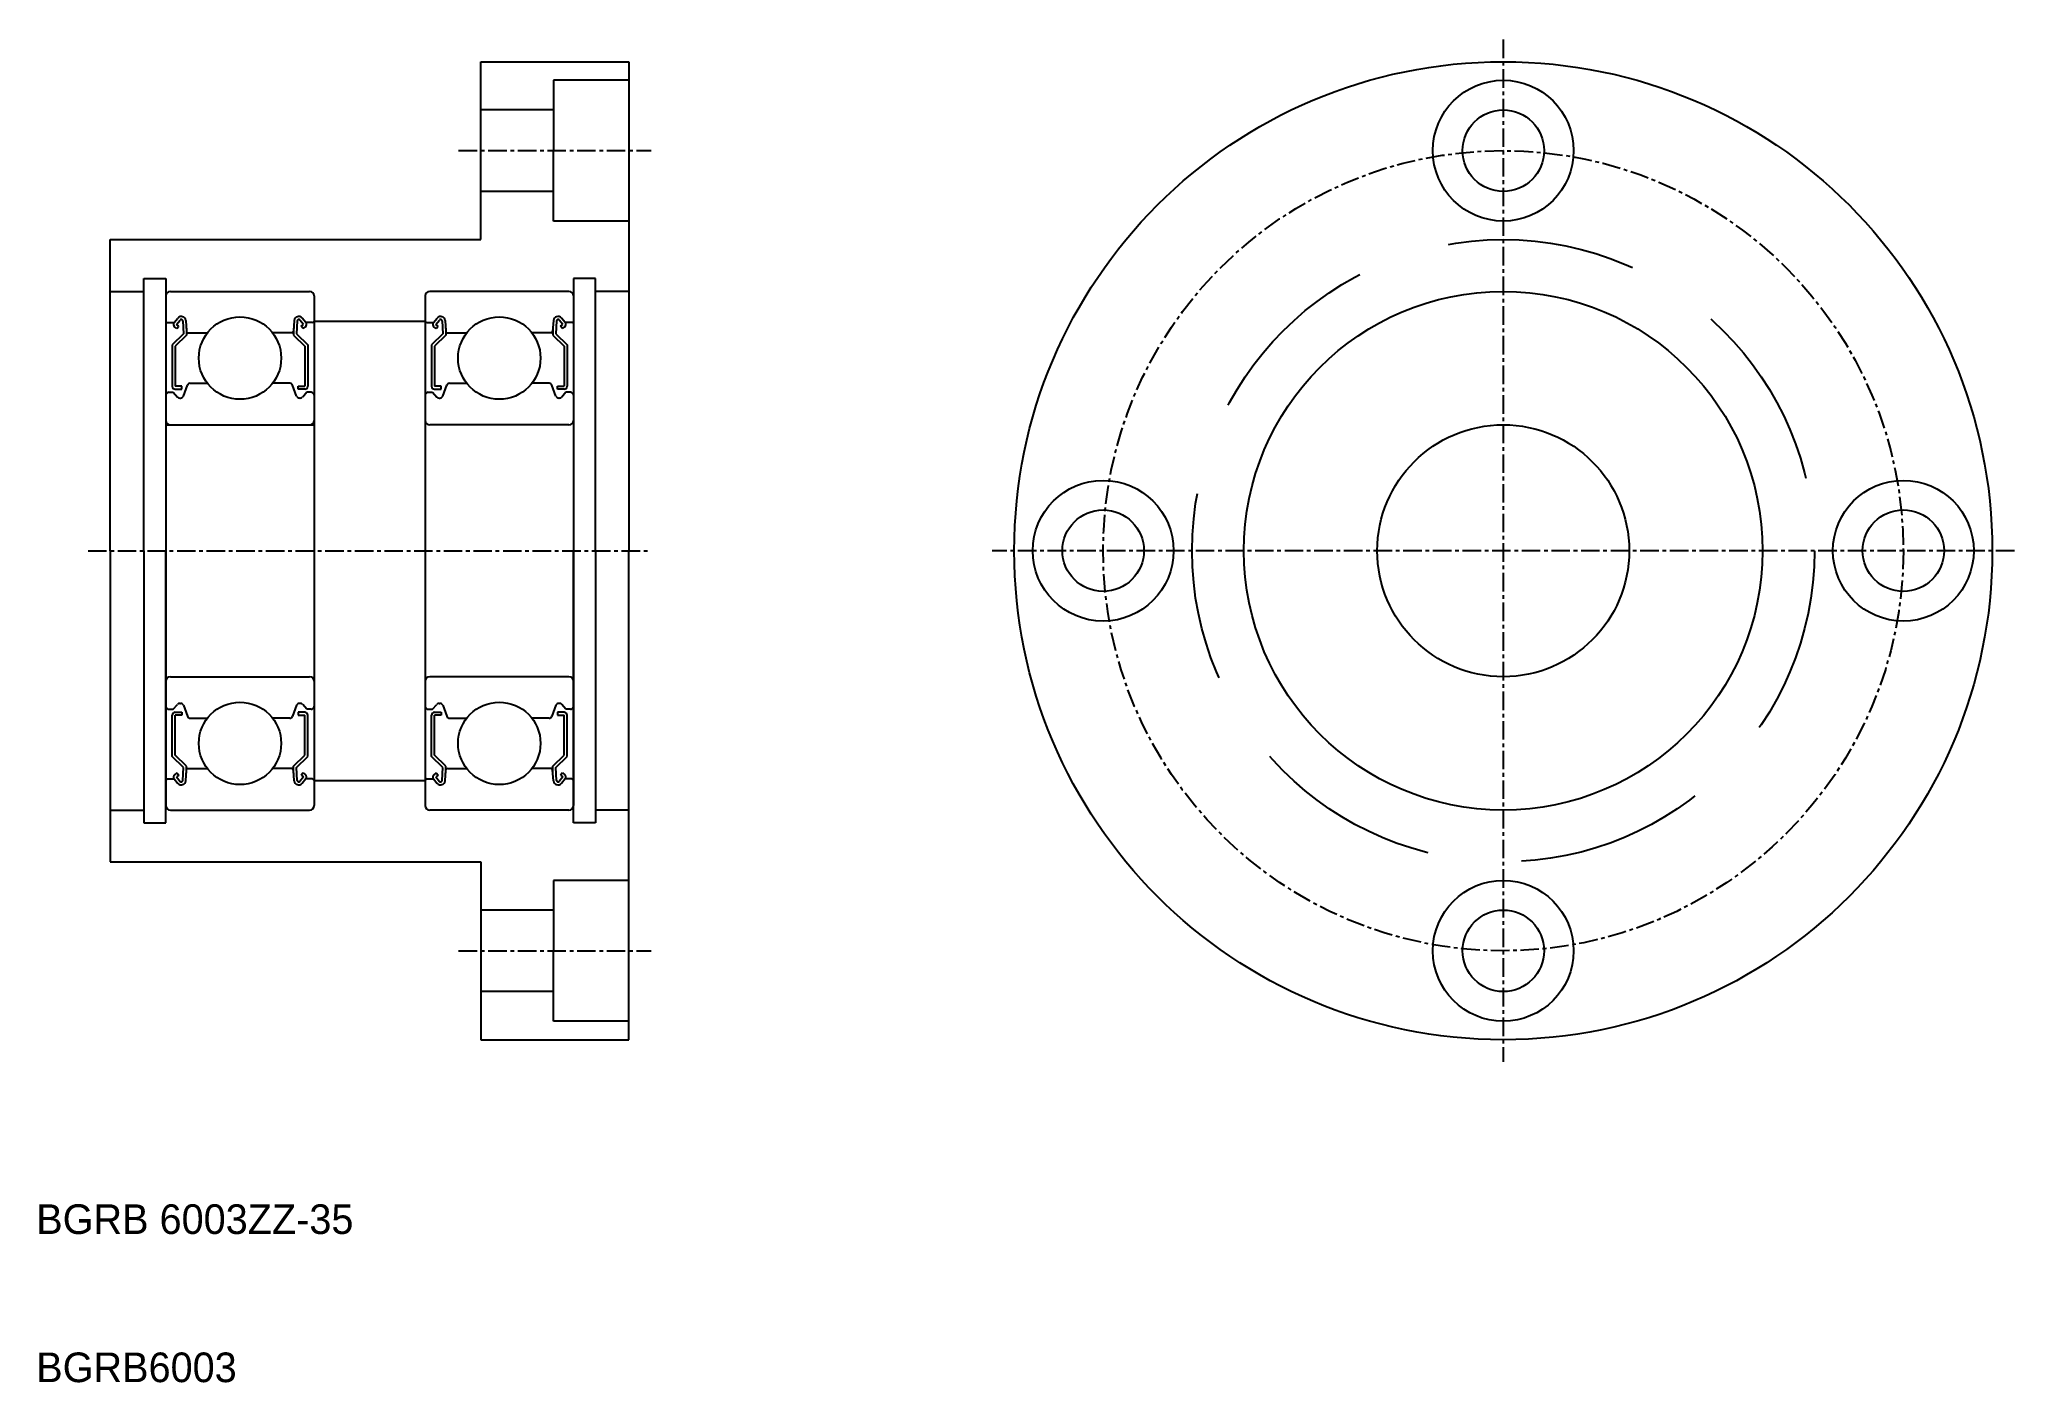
# Model space of a CAD drawing. Extents: x 104 to 237, y 57 to 148.
import ezdxf

# ---------------------------------------------------------------- set-up
doc = ezdxf.new("R2010")
doc.units = 0
doc.linetypes.add('CENTER', pattern=[2, 1.25, -0.25, 0.25, -0.25])
doc.linetypes.add('DASHED', pattern=[19.05, 12.7, -6.35])
doc.layers.get('0').update_dxf_attribs({"linetype": 'CONTINUOUS'})
doc.layers.add('CENTER', color=1, linetype='CENTER')

msp = doc.modelspace()

# ---------------------------------------------------------------- linework, layer by layer
for p, q in [((133.37, 146.46), (143.37, 146.46)), ((133.37, 134.46), (133.37, 146.46)), ((143.37, 146.46), (143.37, 113.46)), ((108.37, 113.46), (108.37, 134.46)), ((108.37, 134.46), (133.37, 134.46)), ((112.12, 130.66), (112.12, 96.26)), ((112.42, 130.96), (121.82, 130.96)), ((122.12, 130.66), (122.12, 96.26)), ((129.62, 130.66), (129.62, 96.26)), ((139.32, 130.96), (129.92, 130.96)), ((139.62, 130.66), (139.62, 96.26)), ((112.22, 128.86), (112.68, 128.86)), ((113.3, 128.1), (112.55, 127.35)), ((112.68, 128.86), (112.93, 129.16)), ((112.86, 128.45), (112.71, 128.58)), ((113.5, 128.01), (112.75, 127.26)), ((112.83, 128.73), (113.08, 129.03)), ((112.99, 128.61), (112.83, 128.73)), ((112.86, 128.45), (112.99, 128.61)), ((113.26, 128.97), (113.3, 128.1)), ((113.46, 128.99), (113.52, 128.25)), ((113.5, 128.48), (113.5, 128.01)), ((113.62, 128.16), (114.92, 128.16)), ((120.62, 128.16), (119.32, 128.16)), ((120.78, 128.99), (120.72, 128.25)), ((120.74, 128.48), (120.74, 128.01)), ((120.74, 128.01), (121.49, 127.26)), ((120.98, 128.97), (120.94, 128.1)), ((120.94, 128.1), (121.69, 127.35)), ((121.41, 128.73), (121.16, 129.03)), ((121.25, 128.61), (121.41, 128.73)), ((121.38, 128.45), (121.25, 128.61)), ((121.56, 128.86), (121.31, 129.16)), ((121.38, 128.45), (121.54, 128.58)), ((122.02, 128.86), (121.56, 128.86)), ((129.72, 128.86), (130.18, 128.86)), ((130.8, 128.1), (130.05, 127.35)), ((130.18, 128.86), (130.43, 129.16)), ((130.36, 128.45), (130.21, 128.58)), ((131, 128.01), (130.25, 127.26)), ((130.33, 128.73), (130.58, 129.03)), ((130.49, 128.61), (130.33, 128.73)), ((130.36, 128.45), (130.49, 128.61)), ((130.76, 128.97), (130.8, 128.1)), ((130.96, 128.99), (131.02, 128.25)), ((131, 128.48), (131, 128.01)), ((131.12, 128.16), (132.42, 128.16)), ((138.12, 128.16), (136.82, 128.16)), ((138.28, 128.99), (138.22, 128.25)), ((138.24, 128.48), (138.24, 128.01)), ((138.24, 128.01), (138.99, 127.26)), ((138.48, 128.97), (138.44, 128.1)), ((138.44, 128.1), (139.19, 127.35)), ((138.91, 128.73), (138.66, 129.03)), ((138.75, 128.61), (138.91, 128.73)), ((138.88, 128.45), (138.75, 128.61)), ((139.06, 128.86), (138.81, 129.16)), ((138.88, 128.45), (139.04, 128.58)), ((139.52, 128.86), (139.06, 128.86)), ((112.55, 127.35), (112.55, 124.56)), ((112.75, 127.26), (112.75, 124.56)), ((121.49, 127.26), (121.49, 124.56)), ((121.69, 127.35), (121.69, 124.56)), ((130.05, 127.35), (130.05, 124.56)), ((130.25, 127.26), (130.25, 124.56)), ((138.99, 127.26), (138.99, 124.56)), ((139.19, 127.35), (139.19, 124.56)), ((112.32, 124.16), (112.62, 124.16)), ((112.62, 124.16), (112.9, 123.83)), ((113.2, 124.56), (112.75, 124.56)), ((112.75, 124.36), (113.2, 124.36)), ((113.2, 124.36), (113.2, 124.56)), ((113.3, 123.89), (113.57, 124.63)), ((113.76, 124.76), (114.92, 124.76)), ((120.48, 124.76), (119.32, 124.76)), ((120.94, 123.89), (120.67, 124.63)), ((121.04, 124.56), (121.49, 124.56)), ((121.04, 124.36), (121.04, 124.56)), ((121.49, 124.36), (121.04, 124.36)), ((121.62, 124.16), (121.35, 123.83)), ((121.92, 124.16), (121.62, 124.16)), ((129.82, 124.16), (130.12, 124.16)), ((130.12, 124.16), (130.4, 123.83)), ((130.7, 124.56), (130.25, 124.56)), ((130.25, 124.36), (130.7, 124.36)), ((130.7, 124.36), (130.7, 124.56)), ((130.8, 123.89), (131.07, 124.63)), ((131.26, 124.76), (132.42, 124.76)), ((137.98, 124.76), (136.82, 124.76)), ((138.44, 123.89), (138.17, 124.63)), ((138.54, 124.56), (138.99, 124.56)), ((138.54, 124.36), (138.54, 124.56)), ((138.99, 124.36), (138.54, 124.36)), ((139.12, 124.16), (138.85, 123.83)), ((139.42, 124.16), (139.12, 124.16)), ((113.05, 123.76), (113.11, 123.76)), ((121.19, 123.76), (121.13, 123.76)), ((130.55, 123.76), (130.61, 123.76)), ((138.69, 123.76), (138.63, 123.76)), ((112.42, 121.96), (121.82, 121.96)), ((139.32, 121.96), (129.92, 121.96)), ((108.37, 113.46), (108.37, 92.46)), ((143.37, 80.46), (143.37, 113.46)), ((112.42, 104.96), (121.82, 104.96)), ((139.32, 104.96), (129.92, 104.96)), ((112.32, 102.76), (112.62, 102.76)), ((112.62, 102.76), (112.9, 103.09)), ((113.05, 103.16), (113.11, 103.16)), ((113.3, 103.03), (113.57, 102.29)), ((120.94, 103.03), (120.67, 102.29)), ((121.19, 103.16), (121.13, 103.16)), ((121.62, 102.76), (121.35, 103.09)), ((121.92, 102.76), (121.62, 102.76)), ((129.82, 102.76), (130.12, 102.76)), ((130.12, 102.76), (130.4, 103.09)), ((130.55, 103.16), (130.61, 103.16)), ((130.8, 103.03), (131.07, 102.29)), ((138.44, 103.03), (138.17, 102.29)), ((138.69, 103.16), (138.63, 103.16)), ((139.12, 102.76), (138.85, 103.09)), ((139.42, 102.76), (139.12, 102.76)), ((112.55, 99.58), (112.55, 102.36)), ((112.75, 102.56), (113.2, 102.56)), ((112.75, 99.66), (112.75, 102.36)), ((113.2, 102.36), (112.75, 102.36)), ((113.2, 102.56), (113.2, 102.36)), ((113.76, 102.16), (114.92, 102.16)), ((120.48, 102.16), (119.32, 102.16)), ((121.49, 102.56), (121.04, 102.56)), ((121.04, 102.56), (121.04, 102.36)), ((121.04, 102.36), (121.49, 102.36)), ((121.49, 99.66), (121.49, 102.36)), ((121.69, 99.58), (121.69, 102.36)), ((130.05, 99.58), (130.05, 102.36)), ((130.25, 102.56), (130.7, 102.56)), ((130.25, 99.66), (130.25, 102.36)), ((130.7, 102.36), (130.25, 102.36)), ((130.7, 102.56), (130.7, 102.36)), ((131.26, 102.16), (132.42, 102.16)), ((137.98, 102.16), (136.82, 102.16)), ((138.99, 102.56), (138.54, 102.56)), ((138.54, 102.56), (138.54, 102.36)), ((138.54, 102.36), (138.99, 102.36)), ((138.99, 99.66), (138.99, 102.36)), ((139.19, 99.58), (139.19, 102.36)), ((113.3, 98.83), (112.55, 99.58)), ((113.5, 98.91), (112.75, 99.66)), ((113.26, 97.95), (113.3, 98.83)), ((113.46, 97.93), (113.52, 98.67)), ((113.5, 98.44), (113.5, 98.91)), ((113.62, 98.76), (114.92, 98.76)), ((120.62, 98.76), (119.32, 98.76)), ((120.78, 97.93), (120.72, 98.67)), ((120.74, 98.91), (121.49, 99.66)), ((120.74, 98.44), (120.74, 98.91)), ((120.94, 98.83), (121.69, 99.58)), ((120.98, 97.95), (120.94, 98.83)), ((130.8, 98.83), (130.05, 99.58)), ((131, 98.91), (130.25, 99.66)), ((130.76, 97.95), (130.8, 98.83)), ((130.96, 97.93), (131.02, 98.67)), ((131, 98.44), (131, 98.91)), ((131.12, 98.76), (132.42, 98.76)), ((138.12, 98.76), (136.82, 98.76)), ((138.28, 97.93), (138.22, 98.67)), ((138.24, 98.91), (138.99, 99.66)), ((138.24, 98.44), (138.24, 98.91)), ((138.44, 98.83), (139.19, 99.58)), ((138.48, 97.95), (138.44, 98.83)), ((112.22, 98.06), (112.68, 98.06)), ((112.68, 98.06), (112.93, 97.76)), ((112.86, 98.47), (112.71, 98.34)), ((112.99, 98.32), (112.83, 98.19)), ((112.83, 98.19), (113.08, 97.89)), ((112.86, 98.47), (112.99, 98.32)), ((121.41, 98.19), (121.16, 97.89)), ((121.38, 98.47), (121.25, 98.32)), ((121.25, 98.32), (121.41, 98.19)), ((121.56, 98.06), (121.31, 97.76)), ((121.38, 98.47), (121.54, 98.34)), ((122.02, 98.06), (121.56, 98.06)), ((129.72, 98.06), (130.18, 98.06)), ((130.18, 98.06), (130.43, 97.76)), ((130.36, 98.47), (130.21, 98.34)), ((130.49, 98.32), (130.33, 98.19)), ((130.33, 98.19), (130.58, 97.89)), ((130.36, 98.47), (130.49, 98.32)), ((138.91, 98.19), (138.66, 97.89)), ((138.88, 98.47), (138.75, 98.32)), ((138.75, 98.32), (138.91, 98.19)), ((139.06, 98.06), (138.81, 97.76)), ((138.88, 98.47), (139.04, 98.34)), ((139.52, 98.06), (139.06, 98.06)), ((112.42, 95.96), (121.82, 95.96)), ((114.92, 95.96), (114.92, 95.96)), ((117.12, 95.96), (117.12, 95.96)), ((139.32, 95.96), (129.92, 95.96)), ((134.62, 95.96), (134.62, 95.96)), ((136.82, 95.96), (136.82, 95.96)), ((108.37, 92.46), (133.37, 92.46)), ((133.37, 92.46), (133.37, 80.46)), ((133.37, 80.46), (143.37, 80.46))]:
    msp.add_line(p, q)
at = {"color": 3, "linetype": 'DASHED'}
for p, q in [((143.37, 145.21), (138.27, 145.21)), ((138.27, 145.21), (138.27, 140.46)), ((138.27, 143.21), (133.37, 143.21)), ((138.27, 135.71), (138.27, 140.46)), ((138.27, 137.71), (133.37, 137.71)), ((143.37, 135.71), (138.27, 135.71)), ((112.12, 121.96), (122.12, 121.96)), ((143.37, 91.21), (138.27, 91.21)), ((138.27, 91.21), (138.27, 86.46)), ((138.27, 89.21), (133.37, 89.21)), ((138.27, 81.71), (138.27, 86.46)), ((138.27, 83.71), (133.37, 83.71)), ((143.37, 81.71), (138.27, 81.71))]:
    msp.add_line(p, q, dxfattribs=at)
at = {"color": 7, "linetype": 'CONTINUOUS'}
for p, q in [((108.37, 130.96), (110.62, 130.96)), ((110.62, 113.46), (110.62, 131.84)), ((110.62, 131.84), (112.12, 131.84)), ((112.12, 131.84), (112.12, 113.46)), ((139.62, 131.84), (139.62, 113.46)), ((141.12, 131.84), (139.62, 131.84)), ((141.12, 113.46), (141.12, 131.84)), ((143.37, 130.96), (141.12, 130.96)), ((122.12, 128.96), (129.62, 128.96)), ((110.62, 113.46), (110.62, 95.09)), ((112.12, 95.09), (112.12, 113.46)), ((139.62, 95.09), (139.62, 113.46)), ((141.12, 113.46), (141.12, 95.09)), ((122.12, 97.96), (129.62, 97.96)), ((108.37, 95.96), (110.62, 95.96)), ((143.37, 95.96), (141.12, 95.96)), ((110.62, 95.09), (112.12, 95.09)), ((141.12, 95.09), (139.62, 95.09))]:
    msp.add_line(p, q, dxfattribs=at)
for centre, radius in [((202.37, 113.46), 33), ((202.37, 140.46), 4.75), ((202.37, 140.46), 2.75), ((202.37, 113.46), 17.5), ((117.12, 126.46), 2.78), ((134.62, 126.46), 2.78), ((202.37, 113.46), 8.5), ((175.37, 113.46), 4.75), ((229.37, 113.46), 4.75), ((175.37, 113.46), 2.75), ((229.37, 113.46), 2.75), ((117.12, 100.46), 2.78), ((134.62, 100.46), 2.78), ((202.37, 86.46), 4.75), ((202.37, 86.46), 2.75)]:
    msp.add_circle(centre, radius)
at = {"color": 3, "linetype": 'DASHED'}
msp.add_circle((202.37, 113.46), 21, dxfattribs=at)
for centre, radius, start, end in [((112.42, 130.66), 0.3, 90, 180), ((121.82, 130.66), 0.3, 0, 90), ((129.92, 130.66), 0.3, 90, 180), ((139.32, 130.66), 0.3, 0, 90), ((112.22, 128.96), 0.1, 180, 270), ((112.83, 128.73), 0.2, 140.0031, 230.0823), ((113.16, 128.97), 0.3, 4.9968, 140.0031), ((113.16, 128.97), 0.1, 2.8198, 140.0012), ((113.62, 128.26), 0.1, 184.9968, 270), ((120.62, 128.26), 0.1, 270, 355.0032), ((121.08, 128.97), 0.3, 39.9969, 175.0032), ((121.08, 128.97), 0.1, 39.9988, 177.1802), ((121.41, 128.73), 0.2, 309.9177, 39.9969), ((122.02, 128.96), 0.1, 270, 0), ((129.72, 128.96), 0.1, 180, 270), ((130.33, 128.73), 0.2, 140.0031, 230.0823), ((130.66, 128.97), 0.3, 4.9968, 140.0031), ((130.66, 128.97), 0.1, 2.8198, 140.0012), ((131.12, 128.26), 0.1, 184.9968, 270), ((138.12, 128.26), 0.1, 270, 355.0032), ((138.58, 128.97), 0.3, 39.9969, 175.0032), ((138.58, 128.97), 0.1, 39.9988, 177.1802), ((138.91, 128.73), 0.2, 309.9177, 39.9969), ((139.52, 128.96), 0.1, 270, 0), ((112.32, 123.96), 0.2, 90, 180), ((112.75, 124.56), 0.2, 180, 270), ((113.76, 124.56), 0.2, 90, 159.9921), ((120.48, 124.56), 0.2, 20.0079, 90), ((121.49, 124.56), 0.2, 270, 0), ((121.92, 123.96), 0.2, 0, 90), ((129.82, 123.96), 0.2, 90, 180), ((130.25, 124.56), 0.2, 180, 270), ((131.26, 124.56), 0.2, 90, 159.9921), ((137.98, 124.56), 0.2, 20.0079, 90), ((138.99, 124.56), 0.2, 270, 0), ((139.42, 123.96), 0.2, 0, 90), ((113.05, 123.96), 0.2, 219.9947, 270), ((113.11, 123.96), 0.2, 270, 339.9921), ((121.13, 123.96), 0.2, 200.0079, 270), ((121.19, 123.96), 0.2, 270, 320.0053), ((130.55, 123.96), 0.2, 219.9947, 270), ((130.61, 123.96), 0.2, 270, 339.9921), ((138.63, 123.96), 0.2, 200.0079, 270), ((138.69, 123.96), 0.2, 270, 320.0053), ((112.42, 122.26), 0.3, 180, 270), ((121.82, 122.26), 0.3, 270, 0), ((129.92, 122.26), 0.3, 180, 270), ((139.32, 122.26), 0.3, 270, 0), ((112.42, 104.66), 0.3, 90, 180), ((121.82, 104.66), 0.3, 0, 90), ((129.92, 104.66), 0.3, 90, 180), ((139.32, 104.66), 0.3, 0, 90), ((112.32, 102.96), 0.2, 180, 270), ((113.05, 102.96), 0.2, 90, 140.0053), ((113.11, 102.96), 0.2, 20.0079, 90), ((121.13, 102.96), 0.2, 90, 159.9921), ((121.19, 102.96), 0.2, 39.9947, 90), ((121.92, 102.96), 0.2, 270, 0), ((129.82, 102.96), 0.2, 180, 270), ((130.55, 102.96), 0.2, 90, 140.0053), ((130.61, 102.96), 0.2, 20.0079, 90), ((138.63, 102.96), 0.2, 90, 159.9921), ((138.69, 102.96), 0.2, 39.9947, 90), ((139.42, 102.96), 0.2, 270, 0), ((112.75, 102.36), 0.2, 90, 180), ((113.76, 102.36), 0.2, 200.0079, 270), ((120.48, 102.36), 0.2, 270, 339.9921), ((121.49, 102.36), 0.2, 0, 90), ((130.25, 102.36), 0.2, 90, 180), ((131.26, 102.36), 0.2, 200.0079, 270), ((137.98, 102.36), 0.2, 270, 339.9921), ((138.99, 102.36), 0.2, 0, 90), ((113.62, 98.66), 0.1, 90, 175.0032), ((120.62, 98.66), 0.1, 4.9968, 90), ((131.12, 98.66), 0.1, 90, 175.0032), ((138.12, 98.66), 0.1, 4.9968, 90), ((112.22, 97.96), 0.1, 90, 180), ((112.83, 98.19), 0.2, 129.9177, 219.9969), ((113.16, 97.96), 0.3, 219.9969, 355.0032), ((113.16, 97.96), 0.1, 219.9988, 357.1802), ((121.08, 97.96), 0.3, 184.9968, 320.0031), ((121.08, 97.96), 0.1, 182.8198, 320.0012), ((121.41, 98.19), 0.2, 320.0031, 50.0823), ((122.02, 97.96), 0.1, 0, 90), ((129.72, 97.96), 0.1, 90, 180), ((130.33, 98.19), 0.2, 129.9177, 219.9969), ((130.66, 97.96), 0.3, 219.9969, 355.0032), ((130.66, 97.96), 0.1, 219.9988, 357.1802), ((138.58, 97.96), 0.3, 184.9968, 320.0031), ((138.58, 97.96), 0.1, 182.8198, 320.0012), ((138.91, 98.19), 0.2, 320.0031, 50.0823), ((139.52, 97.96), 0.1, 0, 90), ((112.42, 96.26), 0.3, 180, 270), ((121.82, 96.26), 0.3, 270, 0), ((129.92, 96.26), 0.3, 180, 270), ((139.32, 96.26), 0.3, 270, 0)]:
    msp.add_arc(centre, radius, start, end)
at = {"layer": 'CENTER'}
for p, q in [((202.37, 147.96), (202.37, 78.96)), ((131.87, 140.46), (144.87, 140.46)), ((106.87, 113.46), (144.87, 113.46)), ((236.87, 113.46), (167.87, 113.46)), ((131.87, 86.46), (144.87, 86.46))]:
    msp.add_line(p, q, dxfattribs=at)
msp.add_circle((202.37, 113.46), 27, dxfattribs=at)

# ---------------------------------------------------------------- texts
for s, p in [('BGRB 6003ZZ-35', (103.37, 67.35)), ('BGRB6003', (103.37, 57.35))]:
    msp.add_text(s, height=2).set_placement(p)

doc.saveas('drawing.dxf')
